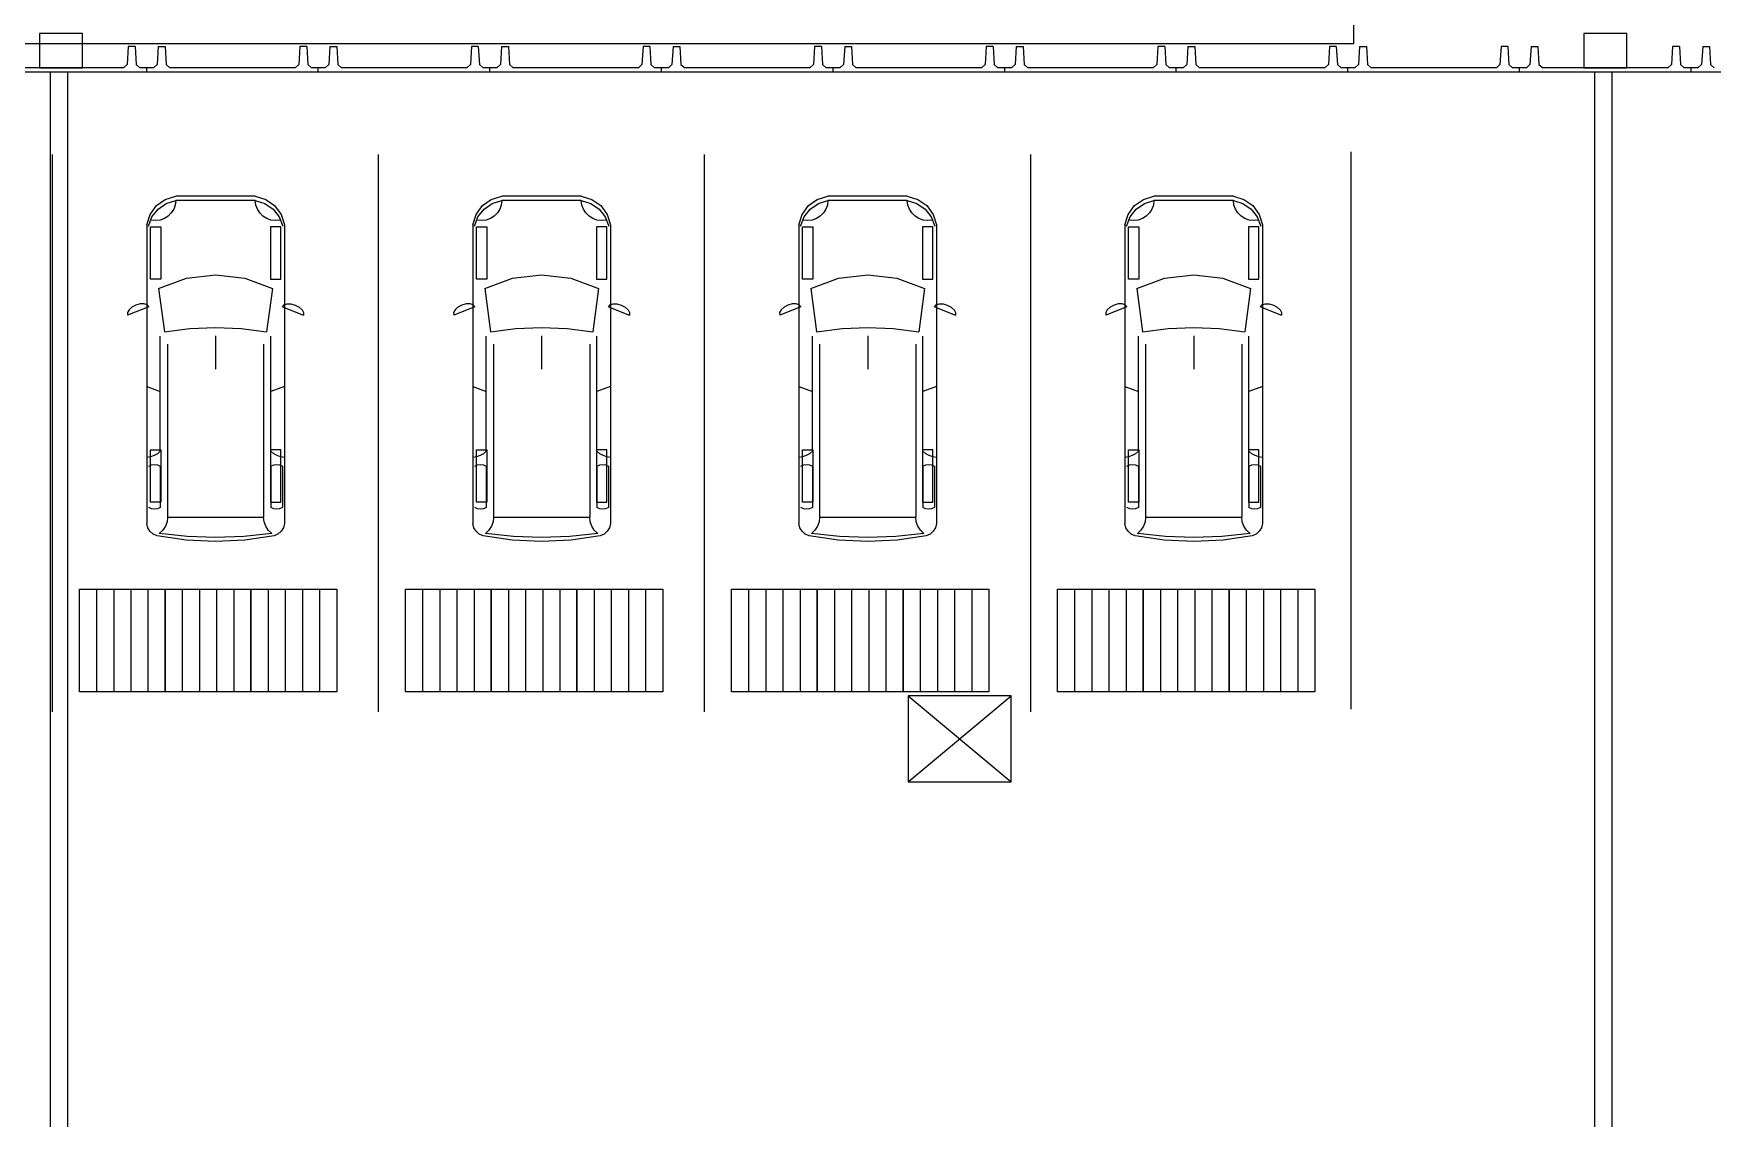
# Model space of a CAD drawing. Header units: metres. Extents: x 2 to 323, y -2 to 254.
# Drawn here: x 203 to 222.57, y 25.11 to 37.76 of the extents above; entities that cross this region are included whole.
import ezdxf

# ---------------------------------------------------------------- set-up
doc = ezdxf.new("R2010")
doc.units = ezdxf.units.M
for name, color, linetype in [('0-EST CORTE', 7, 'Continuous'), ('0-MUROS EXISTENTES', 7, 'Continuous'), ('0-PROYECCIONES', 7, 'Continuous'), ('000 ALE LINEA DE CALLES', 7, 'Continuous'), ('Demarcación PL', 7, 'Continuous'), ('EQ - Pallets', 7, 'Continuous')]:
    doc.layers.add(name, color=color, linetype=linetype)

msp = doc.modelspace()

# ---------------------------------------------------------------- linework, layer by layer
for p, q in [((205.586, 35.864), (204.661, 35.864)), ((205.586, 35.814), (204.661, 35.814)), ((209.386, 35.864), (208.461, 35.864)), ((209.386, 35.814), (208.461, 35.814)), ((213.186, 35.864), (212.261, 35.864)), ((213.186, 35.814), (212.261, 35.814)), ((216.986, 35.864), (216.061, 35.864)), ((216.986, 35.814), (216.061, 35.814)), ((204.321, 35.531), (204.321, 32.047)), ((205.926, 35.531), (205.926, 32.047)), ((208.121, 35.531), (208.121, 32.047)), ((209.726, 35.531), (209.726, 32.047)), ((211.921, 35.531), (211.921, 32.047)), ((213.526, 35.531), (213.526, 32.047)), ((215.721, 35.531), (215.721, 32.047)), ((217.326, 35.531), (217.326, 32.047)), ((204.46, 34.788), (204.528, 34.284)), ((205.787, 34.788), (205.719, 34.284)), ((208.26, 34.788), (208.328, 34.284)), ((209.587, 34.788), (209.519, 34.284)), ((212.06, 34.788), (212.128, 34.284)), ((213.387, 34.788), (213.319, 34.284)), ((215.86, 34.788), (215.928, 34.284)), ((217.187, 34.788), (217.119, 34.284)), ((204.345, 34.575), (204.099, 34.479)), ((205.902, 34.575), (206.149, 34.479)), ((208.145, 34.575), (207.899, 34.479)), ((209.702, 34.575), (209.949, 34.479)), ((211.945, 34.575), (211.699, 34.479)), ((213.502, 34.575), (213.749, 34.479)), ((215.745, 34.575), (215.499, 34.479)), ((217.302, 34.575), (217.549, 34.479)), ((204.479, 32.891), (204.479, 34.233)), ((204.563, 34.138), (204.563, 32.122)), ((205.124, 34.235), (205.124, 33.848)), ((205.684, 34.138), (205.684, 32.122)), ((205.768, 32.891), (205.768, 34.233)), ((208.279, 32.891), (208.279, 34.233)), ((208.363, 34.138), (208.363, 32.122)), ((208.924, 34.235), (208.924, 33.848)), ((209.484, 34.138), (209.484, 32.122)), ((209.568, 32.891), (209.568, 34.233)), ((212.079, 32.891), (212.079, 34.233)), ((212.163, 34.138), (212.163, 32.122)), ((212.724, 34.235), (212.724, 33.848)), ((213.284, 34.138), (213.284, 32.122)), ((213.368, 32.891), (213.368, 34.233)), ((215.879, 32.891), (215.879, 34.233)), ((215.963, 34.138), (215.963, 32.122)), ((216.524, 34.235), (216.524, 33.848)), ((217.084, 34.138), (217.084, 32.122)), ((217.168, 32.891), (217.168, 34.233)), ((204.321, 33.644), (204.479, 33.586)), ((205.926, 33.644), (205.768, 33.586)), ((208.121, 33.644), (208.279, 33.586)), ((209.726, 33.644), (209.568, 33.586)), ((211.921, 33.644), (212.079, 33.586)), ((213.526, 33.644), (213.368, 33.586)), ((215.721, 33.644), (215.879, 33.586)), ((217.326, 33.644), (217.168, 33.586)), ((204.479, 32.717), (204.479, 32.233)), ((205.768, 32.717), (205.768, 32.233)), ((205.902, 32.717), (205.902, 32.233)), ((208.279, 32.717), (208.279, 32.233)), ((209.568, 32.717), (209.568, 32.233)), ((209.702, 32.717), (209.702, 32.233)), ((212.079, 32.717), (212.079, 32.233)), ((213.368, 32.717), (213.368, 32.233)), ((213.502, 32.717), (213.502, 32.233)), ((215.879, 32.717), (215.879, 32.233)), ((217.168, 32.717), (217.168, 32.233)), ((217.302, 32.717), (217.302, 32.233)), ((204.563, 32.122), (205.684, 32.122)), ((208.363, 32.122), (209.484, 32.122)), ((212.163, 32.122), (213.284, 32.122)), ((215.963, 32.122), (217.084, 32.122)), ((203.536, 30.083), (203.536, 31.283)), ((203.536, 31.283), (204.536, 31.283)), ((203.736, 31.283), (203.736, 30.083)), ((203.936, 31.283), (203.936, 30.083)), ((204.136, 31.283), (204.136, 30.083)), ((204.336, 31.283), (204.336, 30.083)), ((204.536, 30.083), (204.536, 31.283)), ((204.536, 31.283), (205.536, 31.283)), ((204.536, 31.283), (204.536, 30.083)), ((204.736, 31.283), (204.736, 30.083)), ((204.936, 31.283), (204.936, 30.083)), ((205.136, 31.283), (205.136, 30.083)), ((205.336, 31.283), (205.336, 30.083)), ((205.536, 30.083), (205.536, 31.283)), ((205.536, 31.283), (206.536, 31.283)), ((205.536, 31.283), (205.536, 30.083)), ((205.736, 31.283), (205.736, 30.083)), ((205.936, 31.283), (205.936, 30.083)), ((206.136, 31.283), (206.136, 30.083)), ((206.336, 31.283), (206.336, 30.083)), ((206.536, 31.283), (206.536, 30.083)), ((207.336, 30.083), (207.336, 31.283)), ((207.336, 31.283), (208.336, 31.283)), ((207.536, 31.283), (207.536, 30.083)), ((207.736, 31.283), (207.736, 30.083)), ((207.936, 31.283), (207.936, 30.083)), ((208.136, 31.283), (208.136, 30.083)), ((208.336, 30.083), (208.336, 31.283)), ((208.336, 31.283), (209.336, 31.283)), ((208.336, 31.283), (208.336, 30.083)), ((208.536, 31.283), (208.536, 30.083)), ((208.736, 31.283), (208.736, 30.083)), ((208.936, 31.283), (208.936, 30.083)), ((209.136, 31.283), (209.136, 30.083)), ((209.336, 30.083), (209.336, 31.283)), ((209.336, 31.283), (210.336, 31.283)), ((209.336, 31.283), (209.336, 30.083)), ((209.536, 31.283), (209.536, 30.083)), ((209.736, 31.283), (209.736, 30.083)), ((209.936, 31.283), (209.936, 30.083)), ((210.136, 31.283), (210.136, 30.083)), ((210.336, 31.283), (210.336, 30.083)), ((211.136, 30.083), (211.136, 31.283)), ((211.136, 31.283), (212.136, 31.283)), ((211.336, 31.283), (211.336, 30.083)), ((211.536, 31.283), (211.536, 30.083)), ((211.736, 31.283), (211.736, 30.083)), ((211.936, 31.283), (211.936, 30.083)), ((212.136, 30.083), (212.136, 31.283)), ((212.136, 31.283), (213.136, 31.283)), ((212.136, 31.283), (212.136, 30.083)), ((212.336, 31.283), (212.336, 30.083)), ((212.536, 31.283), (212.536, 30.083)), ((212.736, 31.283), (212.736, 30.083)), ((212.936, 31.283), (212.936, 30.083)), ((213.136, 30.083), (213.136, 31.283)), ((213.136, 31.283), (214.136, 31.283)), ((213.136, 31.283), (213.136, 30.083)), ((213.336, 31.283), (213.336, 30.083)), ((213.536, 31.283), (213.536, 30.083)), ((213.736, 31.283), (213.736, 30.083)), ((213.936, 31.283), (213.936, 30.083)), ((214.136, 31.283), (214.136, 30.083)), ((214.936, 30.083), (214.936, 31.283)), ((214.936, 31.283), (215.936, 31.283)), ((215.136, 31.283), (215.136, 30.083)), ((215.336, 31.283), (215.336, 30.083)), ((215.536, 31.283), (215.536, 30.083)), ((215.736, 31.283), (215.736, 30.083)), ((215.936, 30.083), (215.936, 31.283)), ((215.936, 31.283), (216.936, 31.283)), ((215.936, 31.283), (215.936, 30.083)), ((216.136, 31.283), (216.136, 30.083)), ((216.336, 31.283), (216.336, 30.083)), ((216.536, 31.283), (216.536, 30.083)), ((216.736, 31.283), (216.736, 30.083)), ((216.936, 30.083), (216.936, 31.283)), ((216.936, 31.283), (217.936, 31.283)), ((216.936, 31.283), (216.936, 30.083)), ((217.136, 31.283), (217.136, 30.083)), ((217.336, 31.283), (217.336, 30.083)), ((217.536, 31.283), (217.536, 30.083)), ((217.736, 31.283), (217.736, 30.083)), ((217.936, 31.283), (217.936, 30.083)), ((204.536, 30.083), (203.536, 30.083)), ((205.536, 30.083), (204.536, 30.083)), ((206.536, 30.083), (205.536, 30.083)), ((208.336, 30.083), (207.336, 30.083)), ((209.336, 30.083), (208.336, 30.083)), ((210.336, 30.083), (209.336, 30.083)), ((212.136, 30.083), (211.136, 30.083)), ((213.136, 30.083), (212.136, 30.083)), ((214.136, 30.083), (213.136, 30.083)), ((215.936, 30.083), (214.936, 30.083)), ((216.936, 30.083), (215.936, 30.083)), ((217.936, 30.083), (216.936, 30.083))]:
    msp.add_line(p, q)
for points in [[(204.321, 35.531), (204.36, 35.653), (204.435, 35.755), (204.537, 35.827), (204.661, 35.864)], [(204.34, 35.515), (204.382, 35.624), (204.454, 35.714), (204.549, 35.779), (204.661, 35.814)], [(204.661, 35.814), (204.654, 35.762), (204.636, 35.714), (204.608, 35.67), (204.571, 35.633), (204.527, 35.604), (204.478, 35.587), (204.427, 35.58), (204.374, 35.584)], [(205.586, 35.864), (205.71, 35.827), (205.812, 35.755), (205.887, 35.653), (205.926, 35.531)], [(205.586, 35.814), (205.698, 35.779), (205.793, 35.714), (205.865, 35.624), (205.908, 35.515)], [(205.873, 35.584), (205.82, 35.58), (205.769, 35.587), (205.72, 35.604), (205.676, 35.633), (205.639, 35.67), (205.611, 35.714), (205.593, 35.762), (205.586, 35.814)], [(208.121, 35.531), (208.16, 35.653), (208.235, 35.755), (208.337, 35.827), (208.461, 35.864)], [(208.14, 35.515), (208.182, 35.624), (208.254, 35.714), (208.349, 35.779), (208.461, 35.814)], [(208.461, 35.814), (208.454, 35.762), (208.436, 35.714), (208.408, 35.67), (208.371, 35.633), (208.327, 35.604), (208.278, 35.587), (208.227, 35.58), (208.174, 35.584)], [(209.386, 35.864), (209.51, 35.827), (209.612, 35.755), (209.687, 35.653), (209.726, 35.531)], [(209.386, 35.814), (209.498, 35.779), (209.593, 35.714), (209.665, 35.624), (209.708, 35.515)], [(209.673, 35.584), (209.62, 35.58), (209.569, 35.587), (209.52, 35.604), (209.476, 35.633), (209.439, 35.67), (209.411, 35.714), (209.393, 35.762), (209.386, 35.814)], [(211.921, 35.531), (211.96, 35.653), (212.035, 35.755), (212.137, 35.827), (212.261, 35.864)], [(211.94, 35.515), (211.982, 35.624), (212.054, 35.714), (212.149, 35.779), (212.261, 35.814)], [(212.261, 35.814), (212.254, 35.762), (212.236, 35.714), (212.208, 35.67), (212.171, 35.633), (212.127, 35.604), (212.078, 35.587), (212.027, 35.58), (211.974, 35.584)], [(213.186, 35.864), (213.31, 35.827), (213.412, 35.755), (213.487, 35.653), (213.526, 35.531)], [(213.186, 35.814), (213.298, 35.779), (213.393, 35.714), (213.465, 35.624), (213.508, 35.515)], [(213.473, 35.584), (213.42, 35.58), (213.369, 35.587), (213.32, 35.604), (213.276, 35.633), (213.239, 35.67), (213.211, 35.714), (213.193, 35.762), (213.186, 35.814)], [(215.721, 35.531), (215.76, 35.653), (215.835, 35.755), (215.937, 35.827), (216.061, 35.864)], [(215.74, 35.515), (215.782, 35.624), (215.854, 35.714), (215.949, 35.779), (216.061, 35.814)], [(216.061, 35.814), (216.054, 35.762), (216.036, 35.714), (216.008, 35.67), (215.971, 35.633), (215.927, 35.604), (215.878, 35.587), (215.827, 35.58), (215.774, 35.584)], [(216.986, 35.864), (217.11, 35.827), (217.212, 35.755), (217.287, 35.653), (217.326, 35.531)], [(216.986, 35.814), (217.098, 35.779), (217.193, 35.714), (217.265, 35.624), (217.308, 35.515)], [(217.273, 35.584), (217.22, 35.58), (217.169, 35.587), (217.12, 35.604), (217.076, 35.633), (217.039, 35.67), (217.011, 35.714), (216.993, 35.762), (216.986, 35.814)], [(204.46, 34.788), (204.785, 34.909), (205.124, 34.949), (205.463, 34.909), (205.787, 34.788)], [(208.26, 34.788), (208.585, 34.909), (208.924, 34.949), (209.263, 34.909), (209.587, 34.788)], [(212.06, 34.788), (212.385, 34.909), (212.724, 34.949), (213.063, 34.909), (213.387, 34.788)], [(215.86, 34.788), (216.185, 34.909), (216.524, 34.949), (216.863, 34.909), (217.187, 34.788)], [(204.345, 34.575), (204.325, 34.597), (204.29, 34.609), (204.245, 34.608), (204.195, 34.595), (204.149, 34.571), (204.116, 34.541), (204.098, 34.509), (204.099, 34.479)], [(205.902, 34.575), (205.922, 34.597), (205.957, 34.609), (206.002, 34.608), (206.052, 34.595), (206.098, 34.571), (206.131, 34.541), (206.149, 34.509), (206.149, 34.479)], [(208.145, 34.575), (208.125, 34.597), (208.09, 34.609), (208.045, 34.608), (207.995, 34.595), (207.949, 34.571), (207.916, 34.541), (207.898, 34.509), (207.899, 34.479)], [(209.702, 34.575), (209.722, 34.597), (209.757, 34.609), (209.802, 34.608), (209.852, 34.595), (209.898, 34.571), (209.931, 34.541), (209.949, 34.509), (209.949, 34.479)], [(211.945, 34.575), (211.925, 34.597), (211.89, 34.609), (211.845, 34.608), (211.795, 34.595), (211.749, 34.571), (211.716, 34.541), (211.698, 34.509), (211.699, 34.479)], [(213.502, 34.575), (213.522, 34.597), (213.557, 34.609), (213.602, 34.608), (213.652, 34.595), (213.698, 34.571), (213.731, 34.541), (213.749, 34.509), (213.749, 34.479)], [(215.745, 34.575), (215.725, 34.597), (215.69, 34.609), (215.645, 34.608), (215.595, 34.595), (215.549, 34.571), (215.516, 34.541), (215.498, 34.509), (215.499, 34.479)], [(217.302, 34.575), (217.322, 34.597), (217.357, 34.609), (217.402, 34.608), (217.452, 34.595), (217.498, 34.571), (217.531, 34.541), (217.549, 34.509), (217.549, 34.479)], [(204.528, 34.284), (204.825, 34.321), (205.124, 34.333), (205.422, 34.321), (205.719, 34.284)], [(208.328, 34.284), (208.625, 34.321), (208.924, 34.333), (209.222, 34.321), (209.519, 34.284)], [(212.128, 34.284), (212.425, 34.321), (212.724, 34.333), (213.022, 34.321), (213.319, 34.284)], [(215.928, 34.284), (216.225, 34.321), (216.524, 34.333), (216.822, 34.321), (217.119, 34.284)], [(204.479, 32.891), (204.445, 32.862), (204.407, 32.839), (204.365, 32.825), (204.321, 32.819)], [(205.926, 32.819), (205.882, 32.825), (205.84, 32.839), (205.802, 32.862), (205.768, 32.891)], [(208.279, 32.891), (208.245, 32.862), (208.207, 32.839), (208.165, 32.825), (208.121, 32.819)], [(209.726, 32.819), (209.682, 32.825), (209.64, 32.839), (209.602, 32.862), (209.568, 32.891)], [(212.079, 32.891), (212.045, 32.862), (212.007, 32.839), (211.965, 32.825), (211.921, 32.819)], [(213.526, 32.819), (213.482, 32.825), (213.44, 32.839), (213.402, 32.862), (213.368, 32.891)], [(215.879, 32.891), (215.845, 32.862), (215.807, 32.839), (215.765, 32.825), (215.721, 32.819)], [(217.326, 32.819), (217.282, 32.825), (217.24, 32.839), (217.202, 32.862), (217.168, 32.891)], [(204.345, 32.717), (204.378, 32.731), (204.412, 32.735), (204.446, 32.731), (204.479, 32.717)], [(205.768, 32.717), (205.801, 32.731), (205.835, 32.735), (205.869, 32.731), (205.902, 32.717)], [(208.145, 32.717), (208.178, 32.731), (208.212, 32.735), (208.246, 32.731), (208.279, 32.717)], [(209.568, 32.717), (209.601, 32.731), (209.635, 32.735), (209.669, 32.731), (209.702, 32.717)], [(211.945, 32.717), (211.978, 32.731), (212.012, 32.735), (212.046, 32.731), (212.079, 32.717)], [(213.368, 32.717), (213.401, 32.731), (213.435, 32.735), (213.469, 32.731), (213.502, 32.717)], [(215.745, 32.717), (215.778, 32.731), (215.812, 32.735), (215.846, 32.731), (215.879, 32.717)], [(217.168, 32.717), (217.201, 32.731), (217.235, 32.735), (217.269, 32.731), (217.302, 32.717)], [(204.479, 32.233), (204.446, 32.22), (204.412, 32.215), (204.378, 32.22), (204.345, 32.233)], [(204.563, 32.122), (204.558, 32.067), (204.54, 32.015), (204.509, 31.969), (204.468, 31.932)], [(205.78, 31.932), (205.738, 31.969), (205.708, 32.015), (205.689, 32.067), (205.684, 32.122)], [(205.902, 32.233), (205.869, 32.22), (205.835, 32.215), (205.801, 32.22), (205.768, 32.233)], [(208.279, 32.233), (208.246, 32.22), (208.212, 32.215), (208.178, 32.22), (208.145, 32.233)], [(208.363, 32.122), (208.358, 32.067), (208.34, 32.015), (208.309, 31.969), (208.268, 31.932)], [(209.58, 31.932), (209.538, 31.969), (209.508, 32.015), (209.489, 32.067), (209.484, 32.122)], [(209.702, 32.233), (209.669, 32.22), (209.635, 32.215), (209.601, 32.22), (209.568, 32.233)], [(212.079, 32.233), (212.046, 32.22), (212.012, 32.215), (211.978, 32.22), (211.945, 32.233)], [(212.163, 32.122), (212.158, 32.067), (212.14, 32.015), (212.109, 31.969), (212.068, 31.932)], [(213.38, 31.932), (213.338, 31.969), (213.308, 32.015), (213.289, 32.067), (213.284, 32.122)], [(213.502, 32.233), (213.469, 32.22), (213.435, 32.215), (213.401, 32.22), (213.368, 32.233)], [(215.879, 32.233), (215.846, 32.22), (215.812, 32.215), (215.778, 32.22), (215.745, 32.233)], [(215.963, 32.122), (215.958, 32.067), (215.94, 32.015), (215.909, 31.969), (215.868, 31.932)], [(217.18, 31.932), (217.138, 31.969), (217.108, 32.015), (217.089, 32.067), (217.084, 32.122)], [(217.302, 32.233), (217.269, 32.22), (217.235, 32.215), (217.201, 32.22), (217.168, 32.233)], [(204.442, 31.905), (204.396, 31.925), (204.359, 31.957), (204.333, 31.999), (204.321, 32.047)], [(205.805, 31.905), (205.466, 31.854), (205.124, 31.837), (204.781, 31.854), (204.442, 31.905)], [(205.78, 31.932), (205.452, 31.895), (205.124, 31.883), (204.795, 31.895), (204.468, 31.932)], [(205.926, 32.047), (205.914, 31.999), (205.888, 31.957), (205.851, 31.925), (205.805, 31.905)], [(208.242, 31.905), (208.196, 31.925), (208.159, 31.957), (208.133, 31.999), (208.121, 32.047)], [(209.605, 31.905), (209.266, 31.854), (208.924, 31.837), (208.581, 31.854), (208.242, 31.905)], [(209.58, 31.932), (209.252, 31.895), (208.924, 31.883), (208.595, 31.895), (208.268, 31.932)], [(209.726, 32.047), (209.714, 31.999), (209.688, 31.957), (209.651, 31.925), (209.605, 31.905)], [(212.042, 31.905), (211.996, 31.925), (211.959, 31.957), (211.933, 31.999), (211.921, 32.047)], [(213.405, 31.905), (213.066, 31.854), (212.724, 31.837), (212.381, 31.854), (212.042, 31.905)], [(213.38, 31.932), (213.052, 31.895), (212.724, 31.883), (212.395, 31.895), (212.068, 31.932)], [(213.526, 32.047), (213.514, 31.999), (213.488, 31.957), (213.451, 31.925), (213.405, 31.905)], [(215.842, 31.905), (215.796, 31.925), (215.759, 31.957), (215.733, 31.999), (215.721, 32.047)], [(217.205, 31.905), (216.866, 31.854), (216.524, 31.837), (216.181, 31.854), (215.842, 31.905)], [(217.18, 31.932), (216.852, 31.895), (216.524, 31.883), (216.195, 31.895), (215.868, 31.932)], [(217.326, 32.047), (217.314, 31.999), (217.288, 31.957), (217.251, 31.925), (217.205, 31.905)]]:
    msp.add_lwpolyline(points)
for points in [[(204.484, 35.506), (204.484, 34.898), (204.364, 34.898), (204.364, 35.506), (204.484, 35.506)], [(205.764, 35.506), (205.764, 34.898), (205.884, 34.898), (205.884, 35.506), (205.764, 35.506)], [(208.284, 35.506), (208.284, 34.898), (208.164, 34.898), (208.164, 35.506), (208.284, 35.506)], [(209.564, 35.506), (209.564, 34.898), (209.684, 34.898), (209.684, 35.506), (209.564, 35.506)], [(212.084, 35.506), (212.084, 34.898), (211.964, 34.898), (211.964, 35.506), (212.084, 35.506)], [(213.364, 35.506), (213.364, 34.898), (213.484, 34.898), (213.484, 35.506), (213.364, 35.506)], [(215.884, 35.506), (215.884, 34.898), (215.764, 34.898), (215.764, 35.506), (215.884, 35.506)], [(217.164, 35.506), (217.164, 34.898), (217.284, 34.898), (217.284, 35.506), (217.164, 35.506)], [(204.484, 32.906), (204.484, 32.298), (204.364, 32.298), (204.364, 32.906), (204.484, 32.906)], [(205.764, 32.906), (205.764, 32.298), (205.884, 32.298), (205.884, 32.906), (205.764, 32.906)], [(208.284, 32.906), (208.284, 32.298), (208.164, 32.298), (208.164, 32.906), (208.284, 32.906)], [(209.564, 32.906), (209.564, 32.298), (209.684, 32.298), (209.684, 32.906), (209.564, 32.906)], [(212.084, 32.906), (212.084, 32.298), (211.964, 32.298), (211.964, 32.906), (212.084, 32.906)], [(213.364, 32.906), (213.364, 32.298), (213.484, 32.298), (213.484, 32.906), (213.364, 32.906)], [(215.884, 32.906), (215.884, 32.298), (215.764, 32.298), (215.764, 32.906), (215.884, 32.906)], [(217.164, 32.906), (217.164, 32.298), (217.284, 32.298), (217.284, 32.906), (217.164, 32.906)]]:
    msp.add_lwpolyline(points, close=True)
at = {"layer": '0-EST CORTE'}
for points in [[(203.071, 37.361), (203.571, 37.361), (203.571, 37.761), (203.071, 37.761), (203.071, 37.361)], [(203.071, 37.361), (203.571, 37.361), (203.571, 37.761), (203.071, 37.761), (203.071, 37.361)], [(221.071, 37.361), (221.571, 37.361), (221.571, 37.761), (221.071, 37.761), (221.071, 37.361)], [(221.071, 37.361), (221.571, 37.361), (221.571, 37.761), (221.071, 37.761), (221.071, 37.361)]]:
    msp.add_lwpolyline(points, close=True, dxfattribs=at)
at = {"layer": '0-MUROS EXISTENTES'}
for p, q in [((204.106, 37.611), (204.093, 37.401)), ((204.106, 37.611), (204.093, 37.401)), ((204.186, 37.611), (204.106, 37.611)), ((204.186, 37.611), (204.106, 37.611)), ((204.186, 37.611), (204.198, 37.401)), ((204.186, 37.611), (204.198, 37.401)), ((204.456, 37.611), (204.443, 37.401)), ((204.456, 37.611), (204.443, 37.401)), ((204.456, 37.611), (204.443, 37.401)), ((204.456, 37.611), (204.443, 37.401)), ((204.456, 37.611), (204.536, 37.611)), ((204.456, 37.611), (204.536, 37.611)), ((204.456, 37.611), (204.536, 37.611)), ((204.456, 37.611), (204.536, 37.611)), ((204.536, 37.611), (204.548, 37.401)), ((204.536, 37.611), (204.548, 37.401)), ((204.536, 37.611), (204.548, 37.401)), ((204.536, 37.611), (204.548, 37.401)), ((206.106, 37.611), (206.093, 37.401)), ((206.106, 37.611), (206.093, 37.401)), ((206.106, 37.611), (206.093, 37.401)), ((206.106, 37.611), (206.093, 37.401)), ((206.186, 37.611), (206.106, 37.611)), ((206.186, 37.611), (206.106, 37.611)), ((206.186, 37.611), (206.106, 37.611)), ((206.186, 37.611), (206.106, 37.611)), ((206.186, 37.611), (206.198, 37.401)), ((206.186, 37.611), (206.198, 37.401)), ((206.186, 37.611), (206.198, 37.401)), ((206.186, 37.611), (206.198, 37.401)), ((206.456, 37.611), (206.443, 37.401)), ((206.456, 37.611), (206.443, 37.401)), ((206.456, 37.611), (206.443, 37.401)), ((206.456, 37.611), (206.443, 37.401)), ((206.456, 37.611), (206.536, 37.611)), ((206.456, 37.611), (206.536, 37.611)), ((206.456, 37.611), (206.536, 37.611)), ((206.456, 37.611), (206.536, 37.611)), ((206.536, 37.611), (206.548, 37.401)), ((206.536, 37.611), (206.548, 37.401)), ((206.536, 37.611), (206.548, 37.401)), ((206.536, 37.611), (206.548, 37.401)), ((208.106, 37.611), (208.093, 37.401)), ((208.106, 37.611), (208.093, 37.401)), ((208.106, 37.611), (208.093, 37.401)), ((208.106, 37.611), (208.093, 37.401)), ((208.186, 37.611), (208.106, 37.611)), ((208.186, 37.611), (208.106, 37.611)), ((208.186, 37.611), (208.106, 37.611)), ((208.186, 37.611), (208.106, 37.611)), ((208.186, 37.611), (208.198, 37.401)), ((208.186, 37.611), (208.198, 37.401)), ((208.186, 37.611), (208.198, 37.401)), ((208.186, 37.611), (208.198, 37.401)), ((208.456, 37.611), (208.443, 37.401)), ((208.456, 37.611), (208.443, 37.401)), ((208.456, 37.611), (208.536, 37.611)), ((208.456, 37.611), (208.536, 37.611)), ((208.536, 37.611), (208.548, 37.401)), ((208.536, 37.611), (208.548, 37.401)), ((210.106, 37.611), (210.093, 37.401)), ((210.106, 37.611), (210.093, 37.401)), ((210.186, 37.611), (210.106, 37.611)), ((210.186, 37.611), (210.106, 37.611)), ((210.186, 37.611), (210.198, 37.401)), ((210.186, 37.611), (210.198, 37.401)), ((210.456, 37.611), (210.443, 37.401)), ((210.456, 37.611), (210.443, 37.401)), ((210.456, 37.611), (210.536, 37.611)), ((210.456, 37.611), (210.536, 37.611)), ((210.536, 37.611), (210.548, 37.401)), ((210.536, 37.611), (210.548, 37.401)), ((212.106, 37.611), (212.093, 37.401)), ((212.106, 37.611), (212.093, 37.401)), ((212.186, 37.611), (212.106, 37.611)), ((212.186, 37.611), (212.106, 37.611)), ((212.186, 37.611), (212.198, 37.401)), ((212.186, 37.611), (212.198, 37.401)), ((212.456, 37.612), (212.443, 37.402)), ((212.456, 37.612), (212.443, 37.402)), ((212.456, 37.612), (212.536, 37.612)), ((212.456, 37.612), (212.536, 37.612)), ((212.536, 37.612), (212.548, 37.402)), ((212.536, 37.612), (212.548, 37.402)), ((214.106, 37.612), (214.093, 37.402)), ((214.106, 37.612), (214.093, 37.402)), ((214.186, 37.612), (214.106, 37.612)), ((214.186, 37.612), (214.106, 37.612)), ((214.186, 37.612), (214.198, 37.402)), ((214.186, 37.612), (214.198, 37.402)), ((214.456, 37.611), (214.443, 37.401)), ((214.456, 37.611), (214.443, 37.401)), ((214.456, 37.611), (214.536, 37.611)), ((214.456, 37.611), (214.536, 37.611)), ((214.536, 37.611), (214.548, 37.401)), ((214.536, 37.611), (214.548, 37.401)), ((216.106, 37.611), (216.093, 37.401)), ((216.106, 37.611), (216.093, 37.401)), ((216.186, 37.611), (216.106, 37.611)), ((216.186, 37.611), (216.106, 37.611)), ((216.186, 37.611), (216.198, 37.401)), ((216.186, 37.611), (216.198, 37.401)), ((216.456, 37.611), (216.443, 37.401)), ((216.456, 37.611), (216.443, 37.401)), ((216.456, 37.611), (216.536, 37.611)), ((216.456, 37.611), (216.536, 37.611)), ((216.536, 37.611), (216.548, 37.401)), ((216.536, 37.611), (216.548, 37.401)), ((218.106, 37.611), (218.093, 37.401)), ((218.106, 37.611), (218.093, 37.401)), ((218.186, 37.611), (218.106, 37.611)), ((218.186, 37.611), (218.106, 37.611)), ((218.186, 37.611), (218.198, 37.401)), ((218.186, 37.611), (218.198, 37.401)), ((218.456, 37.611), (218.443, 37.401)), ((218.456, 37.611), (218.443, 37.401)), ((218.456, 37.611), (218.536, 37.611)), ((218.456, 37.611), (218.536, 37.611)), ((218.536, 37.611), (218.548, 37.401)), ((218.536, 37.611), (218.548, 37.401)), ((220.106, 37.611), (220.093, 37.401)), ((220.106, 37.611), (220.093, 37.401)), ((220.186, 37.611), (220.106, 37.611)), ((220.186, 37.611), (220.106, 37.611)), ((220.186, 37.611), (220.198, 37.401)), ((220.186, 37.611), (220.198, 37.401)), ((220.456, 37.611), (220.443, 37.401)), ((220.456, 37.611), (220.443, 37.401)), ((220.456, 37.611), (220.536, 37.611)), ((220.456, 37.611), (220.536, 37.611)), ((220.536, 37.611), (220.548, 37.401)), ((220.536, 37.611), (220.548, 37.401)), ((222.106, 37.611), (222.093, 37.401)), ((222.106, 37.611), (222.093, 37.401)), ((222.186, 37.611), (222.106, 37.611)), ((222.186, 37.611), (222.106, 37.611)), ((222.186, 37.611), (222.198, 37.401)), ((222.186, 37.611), (222.198, 37.401)), ((222.456, 37.611), (222.443, 37.401)), ((222.456, 37.611), (222.443, 37.401)), ((222.456, 37.611), (222.536, 37.611)), ((222.456, 37.611), (222.536, 37.611)), ((222.536, 37.611), (222.548, 37.401)), ((222.536, 37.611), (222.548, 37.401)), ((204.093, 37.401), (204.051, 37.361)), ((204.093, 37.401), (204.051, 37.361)), ((204.241, 37.361), (204.198, 37.401)), ((204.241, 37.361), (204.198, 37.401)), ((204.401, 37.361), (204.443, 37.401)), ((204.401, 37.361), (204.443, 37.401)), ((204.401, 37.361), (204.443, 37.401)), ((204.401, 37.361), (204.443, 37.401)), ((204.548, 37.401), (204.591, 37.361)), ((204.548, 37.401), (204.591, 37.361)), ((204.548, 37.401), (204.591, 37.361)), ((204.548, 37.401), (204.591, 37.361)), ((206.093, 37.401), (206.051, 37.361)), ((206.093, 37.401), (206.051, 37.361)), ((206.093, 37.401), (206.051, 37.361)), ((206.093, 37.401), (206.051, 37.361)), ((206.241, 37.361), (206.198, 37.401)), ((206.241, 37.361), (206.198, 37.401)), ((206.241, 37.361), (206.198, 37.401)), ((206.241, 37.361), (206.198, 37.401)), ((206.401, 37.361), (206.443, 37.401)), ((206.401, 37.361), (206.443, 37.401)), ((206.401, 37.361), (206.443, 37.401)), ((206.401, 37.361), (206.443, 37.401)), ((206.548, 37.401), (206.591, 37.361)), ((206.548, 37.401), (206.591, 37.361)), ((206.548, 37.401), (206.591, 37.361)), ((206.548, 37.401), (206.591, 37.361)), ((208.093, 37.401), (208.051, 37.361)), ((208.093, 37.401), (208.051, 37.361)), ((208.093, 37.401), (208.051, 37.361)), ((208.093, 37.401), (208.051, 37.361)), ((208.241, 37.361), (208.198, 37.401)), ((208.241, 37.361), (208.198, 37.401)), ((208.241, 37.361), (208.198, 37.401)), ((208.241, 37.361), (208.198, 37.401)), ((208.401, 37.361), (208.443, 37.401)), ((208.401, 37.361), (208.443, 37.401)), ((208.548, 37.401), (208.591, 37.361)), ((208.548, 37.401), (208.591, 37.361)), ((210.093, 37.401), (210.051, 37.361)), ((210.093, 37.401), (210.051, 37.361)), ((210.241, 37.361), (210.198, 37.401)), ((210.241, 37.361), (210.198, 37.401)), ((210.401, 37.361), (210.443, 37.401)), ((210.401, 37.361), (210.443, 37.401)), ((210.548, 37.401), (210.591, 37.361)), ((210.548, 37.401), (210.591, 37.361)), ((212.093, 37.401), (212.051, 37.361)), ((212.093, 37.401), (212.051, 37.361)), ((212.241, 37.361), (212.198, 37.401)), ((212.241, 37.361), (212.198, 37.401)), ((212.401, 37.362), (212.443, 37.402)), ((212.401, 37.362), (212.443, 37.402)), ((212.548, 37.402), (212.591, 37.362)), ((212.548, 37.402), (212.591, 37.362)), ((214.093, 37.402), (214.051, 37.362)), ((214.093, 37.402), (214.051, 37.362)), ((214.241, 37.362), (214.198, 37.402)), ((214.241, 37.362), (214.198, 37.402)), ((214.401, 37.361), (214.443, 37.401)), ((214.401, 37.361), (214.443, 37.401)), ((214.548, 37.401), (214.591, 37.361)), ((214.548, 37.401), (214.591, 37.361)), ((216.093, 37.401), (216.051, 37.361)), ((216.093, 37.401), (216.051, 37.361)), ((216.241, 37.361), (216.198, 37.401)), ((216.241, 37.361), (216.198, 37.401)), ((216.401, 37.361), (216.443, 37.401)), ((216.401, 37.361), (216.443, 37.401)), ((216.548, 37.401), (216.591, 37.361)), ((216.548, 37.401), (216.591, 37.361)), ((218.093, 37.401), (218.051, 37.361)), ((218.093, 37.401), (218.051, 37.361)), ((218.241, 37.361), (218.198, 37.401)), ((218.241, 37.361), (218.198, 37.401)), ((218.401, 37.361), (218.443, 37.401)), ((218.401, 37.361), (218.443, 37.401)), ((218.548, 37.401), (218.591, 37.361)), ((218.548, 37.401), (218.591, 37.361)), ((220.093, 37.401), (220.051, 37.361)), ((220.093, 37.401), (220.051, 37.361)), ((220.241, 37.361), (220.198, 37.401)), ((220.241, 37.361), (220.198, 37.401)), ((220.401, 37.361), (220.443, 37.401)), ((220.401, 37.361), (220.443, 37.401)), ((220.548, 37.401), (220.591, 37.361)), ((220.548, 37.401), (220.591, 37.361)), ((222.093, 37.401), (222.051, 37.361)), ((222.093, 37.401), (222.051, 37.361)), ((222.241, 37.361), (222.198, 37.401)), ((222.241, 37.361), (222.198, 37.401)), ((222.401, 37.361), (222.443, 37.401)), ((222.401, 37.361), (222.443, 37.401)), ((222.548, 37.401), (222.591, 37.361)), ((222.548, 37.401), (222.591, 37.361)), ((204.321, 37.311), (202.321, 37.311)), ((204.321, 37.311), (202.321, 37.311)), ((204.051, 37.361), (202.591, 37.361)), ((204.051, 37.361), (202.591, 37.361)), ((204.321, 37.361), (204.241, 37.361)), ((204.321, 37.361), (204.241, 37.361)), ((204.321, 37.311), (204.321, 37.361)), ((204.321, 37.311), (204.321, 37.361)), ((204.401, 37.361), (204.321, 37.361)), ((204.321, 37.311), (204.321, 37.361)), ((204.401, 37.361), (204.321, 37.361)), ((204.321, 37.311), (204.321, 37.361)), ((204.321, 37.311), (204.321, 37.361)), ((204.401, 37.361), (204.321, 37.361)), ((204.321, 37.311), (204.321, 37.361)), ((204.401, 37.361), (204.321, 37.361)), ((206.321, 37.311), (204.321, 37.311)), ((206.321, 37.311), (204.321, 37.311)), ((206.321, 37.311), (204.321, 37.311)), ((206.321, 37.311), (204.321, 37.311)), ((206.051, 37.361), (204.591, 37.361)), ((206.051, 37.361), (204.591, 37.361)), ((206.051, 37.361), (204.591, 37.361)), ((206.051, 37.361), (204.591, 37.361)), ((206.321, 37.361), (206.241, 37.361)), ((206.321, 37.361), (206.241, 37.361)), ((206.321, 37.361), (206.241, 37.361)), ((206.321, 37.361), (206.241, 37.361)), ((206.321, 37.311), (206.321, 37.361)), ((206.321, 37.311), (206.321, 37.361)), ((206.321, 37.311), (206.321, 37.361)), ((206.401, 37.361), (206.321, 37.361)), ((206.321, 37.311), (206.321, 37.361)), ((206.401, 37.361), (206.321, 37.361)), ((206.321, 37.311), (206.321, 37.361)), ((206.321, 37.311), (206.321, 37.361)), ((206.321, 37.311), (206.321, 37.361)), ((206.401, 37.361), (206.321, 37.361)), ((206.321, 37.311), (206.321, 37.361)), ((206.401, 37.361), (206.321, 37.361)), ((208.321, 37.311), (206.321, 37.311)), ((208.321, 37.311), (206.321, 37.311)), ((208.321, 37.311), (206.321, 37.311)), ((208.321, 37.311), (206.321, 37.311)), ((208.051, 37.361), (206.591, 37.361)), ((208.051, 37.361), (206.591, 37.361)), ((208.051, 37.361), (206.591, 37.361)), ((208.051, 37.361), (206.591, 37.361)), ((208.321, 37.361), (208.241, 37.361)), ((208.321, 37.361), (208.241, 37.361)), ((208.321, 37.361), (208.241, 37.361)), ((208.321, 37.361), (208.241, 37.361)), ((208.321, 37.311), (208.321, 37.361)), ((208.321, 37.311), (208.321, 37.361)), ((208.321, 37.311), (208.321, 37.361)), ((208.401, 37.361), (208.321, 37.361)), ((208.321, 37.311), (208.321, 37.361)), ((208.321, 37.311), (208.321, 37.361)), ((208.321, 37.311), (208.321, 37.361)), ((208.401, 37.361), (208.321, 37.361)), ((210.321, 37.311), (208.321, 37.311)), ((210.321, 37.311), (208.321, 37.311)), ((210.051, 37.361), (208.591, 37.361)), ((210.051, 37.361), (208.591, 37.361)), ((210.321, 37.361), (210.241, 37.361)), ((210.321, 37.361), (210.241, 37.361)), ((210.321, 37.311), (210.321, 37.361)), ((210.321, 37.311), (210.321, 37.361)), ((210.321, 37.311), (210.321, 37.361)), ((210.321, 37.311), (210.321, 37.361)), ((210.321, 37.311), (210.321, 37.361)), ((210.321, 37.311), (210.321, 37.361)), ((210.401, 37.361), (210.321, 37.361)), ((210.321, 37.311), (210.321, 37.361)), ((210.321, 37.311), (210.321, 37.361)), ((210.321, 37.311), (210.321, 37.361)), ((210.401, 37.361), (210.321, 37.361)), ((212.321, 37.311), (210.321, 37.311)), ((212.321, 37.311), (210.321, 37.311)), ((212.321, 37.311), (210.321, 37.311)), ((212.321, 37.311), (210.321, 37.311)), ((212.051, 37.361), (210.591, 37.361)), ((212.051, 37.361), (210.591, 37.361)), ((212.321, 37.361), (212.241, 37.361)), ((212.321, 37.361), (212.241, 37.361)), ((212.321, 37.312), (212.321, 37.362)), ((212.321, 37.312), (212.321, 37.362)), ((212.321, 37.312), (212.321, 37.362)), ((212.401, 37.362), (212.321, 37.362)), ((212.321, 37.312), (212.321, 37.362)), ((212.321, 37.312), (212.321, 37.362)), ((212.321, 37.312), (212.321, 37.362)), ((212.401, 37.362), (212.321, 37.362)), ((212.321, 37.311), (212.321, 37.361)), ((212.321, 37.311), (212.321, 37.361)), ((212.321, 37.311), (212.321, 37.361)), ((214.321, 37.312), (212.321, 37.312)), ((214.321, 37.312), (212.321, 37.312)), ((214.321, 37.311), (212.321, 37.311)), ((214.321, 37.311), (212.321, 37.311)), ((214.051, 37.362), (212.591, 37.362)), ((214.051, 37.362), (212.591, 37.362)), ((214.321, 37.362), (214.241, 37.362)), ((214.321, 37.362), (214.241, 37.362)), ((214.321, 37.312), (214.321, 37.362)), ((214.321, 37.312), (214.321, 37.362)), ((214.321, 37.312), (214.321, 37.362)), ((214.321, 37.311), (214.321, 37.361)), ((214.401, 37.361), (214.321, 37.361)), ((214.321, 37.311), (214.321, 37.361)), ((214.321, 37.311), (214.321, 37.361)), ((214.401, 37.361), (214.321, 37.361)), ((214.321, 37.311), (214.321, 37.361)), ((216.321, 37.311), (214.321, 37.311)), ((216.321, 37.311), (214.321, 37.311)), ((216.051, 37.361), (214.591, 37.361)), ((216.051, 37.361), (214.591, 37.361)), ((216.321, 37.361), (216.241, 37.361)), ((216.321, 37.361), (216.241, 37.361)), ((216.321, 37.311), (216.321, 37.361)), ((216.401, 37.361), (216.321, 37.361)), ((216.321, 37.311), (216.321, 37.361)), ((216.321, 37.311), (216.321, 37.361)), ((216.401, 37.361), (216.321, 37.361)), ((216.321, 37.311), (216.321, 37.361)), ((218.321, 37.311), (216.321, 37.311)), ((218.321, 37.311), (216.321, 37.311)), ((218.051, 37.361), (216.591, 37.361)), ((218.051, 37.361), (216.591, 37.361)), ((218.321, 37.361), (218.241, 37.361)), ((218.321, 37.361), (218.241, 37.361)), ((218.321, 37.311), (218.321, 37.361)), ((218.321, 37.311), (218.321, 37.361)), ((218.401, 37.361), (218.321, 37.361)), ((218.321, 37.311), (218.321, 37.361)), ((218.321, 37.311), (218.321, 37.361)), ((218.401, 37.361), (218.321, 37.361)), ((220.321, 37.311), (218.321, 37.311)), ((220.321, 37.311), (218.321, 37.311)), ((220.051, 37.361), (218.591, 37.361)), ((220.051, 37.361), (218.591, 37.361)), ((220.321, 37.361), (220.241, 37.361)), ((220.321, 37.361), (220.241, 37.361)), ((220.321, 37.311), (220.321, 37.361)), ((220.321, 37.311), (220.321, 37.361)), ((220.401, 37.361), (220.321, 37.361)), ((220.321, 37.311), (220.321, 37.361)), ((220.321, 37.311), (220.321, 37.361)), ((220.401, 37.361), (220.321, 37.361)), ((222.321, 37.311), (220.321, 37.311)), ((222.321, 37.311), (220.321, 37.311)), ((222.051, 37.361), (220.591, 37.361)), ((222.051, 37.361), (220.591, 37.361)), ((222.321, 37.361), (222.241, 37.361)), ((222.321, 37.361), (222.241, 37.361)), ((222.321, 37.311), (222.321, 37.361)), ((222.401, 37.361), (222.321, 37.361)), ((222.321, 37.311), (222.321, 37.361)), ((222.321, 37.311), (222.321, 37.361)), ((222.401, 37.361), (222.321, 37.361)), ((222.321, 37.311), (222.321, 37.361)), ((224.321, 37.311), (222.321, 37.311)), ((224.321, 37.311), (222.321, 37.311))]:
    msp.add_line(p, q, dxfattribs=at)
at = {"layer": '0-PROYECCIONES'}
for p, q in [((203.196, 37.311), (203.196, 12.688)), ((203.196, 37.311), (203.196, 12.688)), ((203.396, 37.311), (203.396, 13.061)), ((221.196, 37.311), (221.196, 12.968)), ((221.396, 37.311), (221.396, 13.078))]:
    msp.add_line(p, q, dxfattribs=at)
at = {"layer": '000 ALE LINEA DE CALLES'}
for p, q in [((203.224, 29.851), (203.224, 36.351)), ((203.224, 29.851), (203.224, 36.351)), ((207.024, 29.851), (207.024, 36.351)), ((207.024, 29.851), (207.024, 36.351)), ((210.824, 29.851), (210.824, 36.351)), ((210.824, 29.851), (210.824, 36.351)), ((214.624, 29.851), (214.624, 36.351)), ((214.624, 29.851), (214.624, 36.351)), ((218.358, 29.883), (218.358, 36.383))]:
    msp.add_line(p, q, dxfattribs=at)
at = {"layer": 'Demarcación PL'}
for q in [(218.39, 112.198), (150.307, 37.642)]:
    msp.add_line((218.39, 37.642), q, dxfattribs=at)
at = {"layer": 'EQ - Pallets'}
for p, q in [((213.196, 29.037), (214.396, 30.037)), ((213.196, 30.037), (214.396, 29.037))]:
    msp.add_line(p, q, dxfattribs=at)
msp.add_lwpolyline([(213.196, 29.037), (214.396, 29.037), (214.396, 30.037), (213.196, 30.037), (213.196, 29.037)], close=True, dxfattribs=at)

doc.saveas('drawing.dxf')
